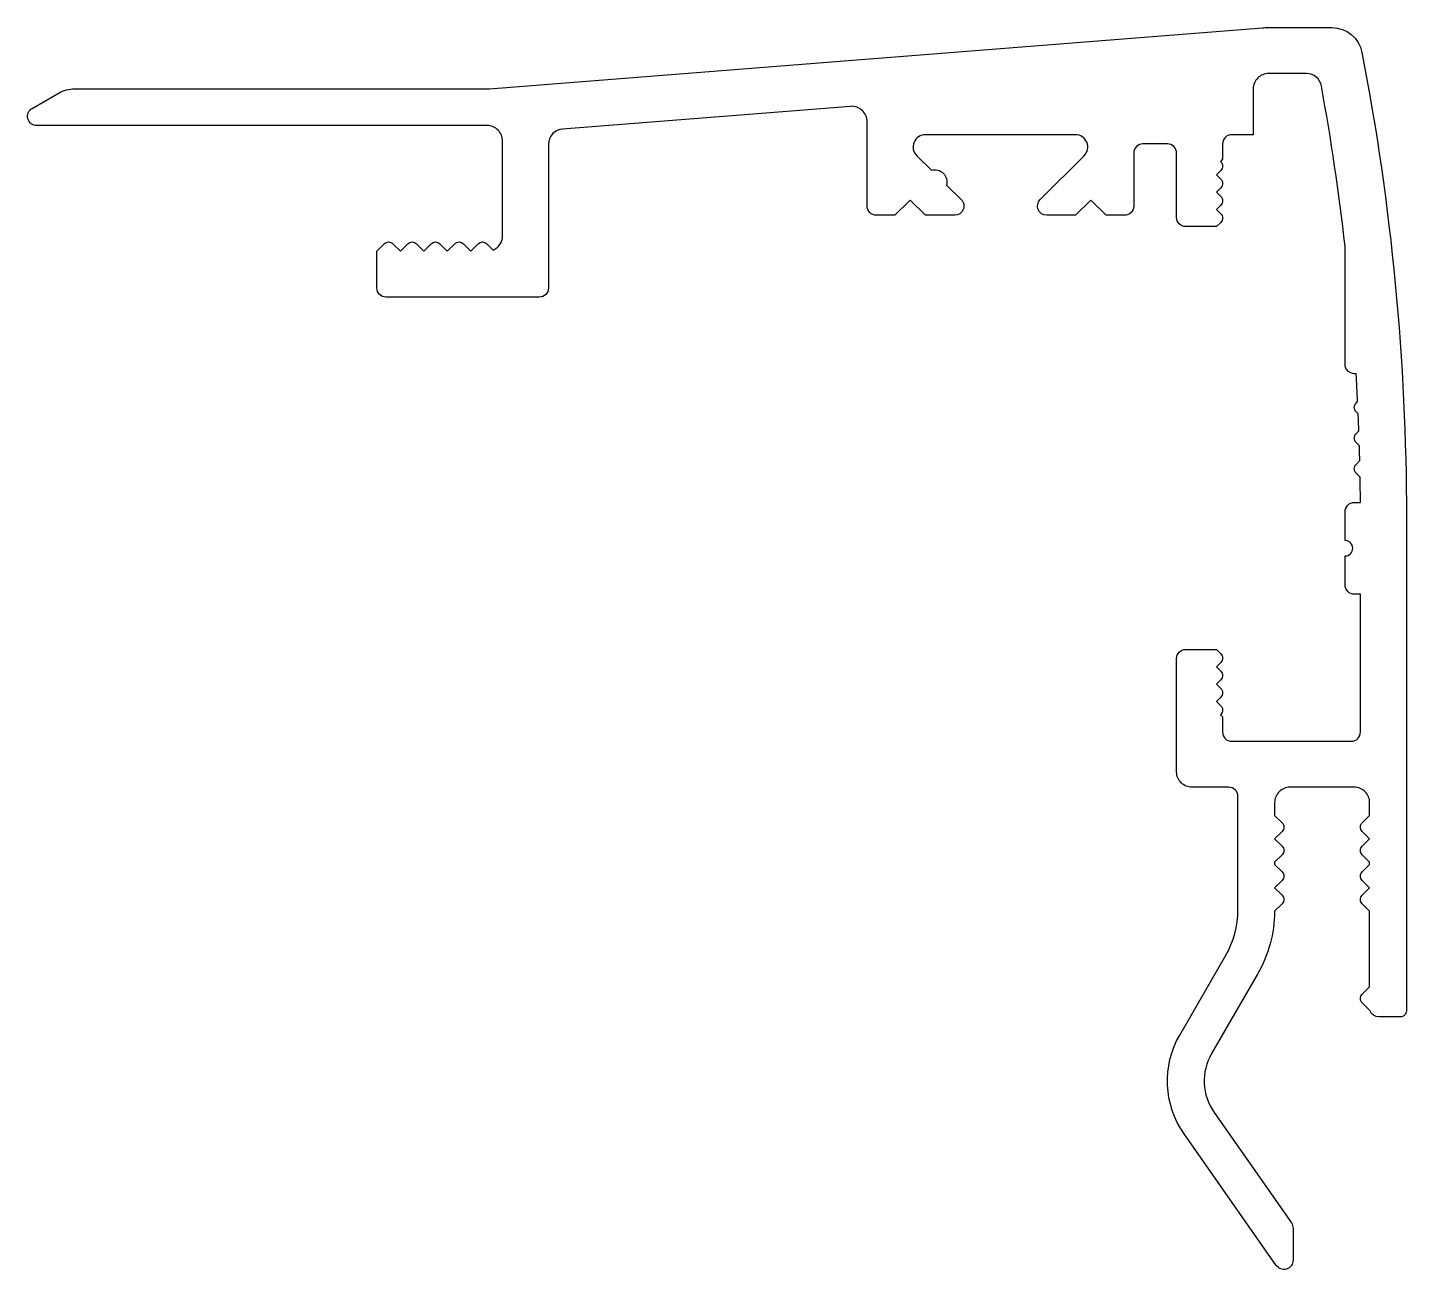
# Model space of a CAD drawing. Extents: x 935.4 to 980.4, y -22.6 to 17.9.
import ezdxf

# ---------------------------------------------------------------- set-up
doc = ezdxf.new("R2010")
doc.units = 0
doc.header["$LTSCALE"] = 15
doc.layers.get('0').update_dxf_attribs({"linetype": 'CONTINUOUS'})

msp = doc.modelspace()

# ---------------------------------------------------------------- linework, layer by layer
at = {"color": 0}
msp.add_lwpolyline([(978.79, 4.38, -0.414214), (978.79, 4.663), (978.882, 4.755, 0.001768), (978.86, 5.31), (978.79, 5.38, -0.414214), (978.79, 5.663), (978.842, 5.715, 0.002892), (978.793, 6.622), (978.733, 6.622, -0.414214), (978.433, 6.922), (978.433, 10.777, 0.016854), (977.66, 16.011, 0.362328), (977.168, 16.422), (975.933, 16.422, 0.414214), (975.433, 15.922), (975.433, 14.422), (974.733, 14.422, 0.414214), (974.433, 14.122), (974.433, 13.622), (974.365, 13.553), (974.375, 13.543, -0.414214), (974.375, 13.26), (974.233, 13.119), (974.375, 12.977, -0.414214), (974.375, 12.694), (974.233, 12.553), (974.375, 12.411, -0.414214), (974.375, 12.129), (974.233, 11.987), (974.375, 11.846, -0.414214), (974.375, 11.563), (974.233, 11.422), (973.233, 11.422, -0.414214), (972.933, 11.722), (972.933, 13.822, 0.414214), (972.633, 14.122), (971.833, 14.122, 0.414214), (971.533, 13.822), (971.533, 12.092, -0.414214), (971.233, 11.792), (970.633, 11.792), (970.133, 12.292), (969.633, 11.792), (968.693, 11.792, -0.668179), (968.481, 12.304), (969.916, 13.739, 0.668179), (969.633, 14.422), (964.733, 14.422, 0.668179), (964.45, 13.739), (964.93, 13.265, -0.57735), (965.424, 12.779), (965.904, 12.305, -0.670673), (965.693, 11.792), (964.733, 11.792), (964.233, 12.292), (963.733, 11.792), (963.133, 11.792, -0.414214), (962.833, 12.092), (962.833, 14.851, 0.43747), (962.294, 15.35), (952.894, 14.608, 0.391334), (952.433, 14.109), (952.433, 9.422, -0.414214), (952.133, 9.122), (947.133, 9.122, -0.414214), (946.833, 9.422), (946.833, 10.622), (947.075, 10.863, -0.414214), (947.357, 10.863), (947.599, 10.622), (947.84, 10.863, -0.414214), (948.123, 10.863), (948.365, 10.622), (948.606, 10.863, -0.414214), (948.889, 10.863), (949.13, 10.622), (949.372, 10.863, -0.414214), (949.655, 10.863), (949.896, 10.622), (950.137, 10.863, -0.414214), (950.42, 10.863), (950.624, 10.659, 0.303754), (950.933, 11.122), (950.933, 14.222, 0.414214), (950.433, 14.722), (935.733, 14.722, -0.767344), (935.583, 15.281), (936.46, 15.788, -0.131655), (936.96, 15.922), (950.433, 15.922, 0.019688), (950.512, 15.925), (975.74, 17.915, -0.019688), (975.898, 17.922), (977.998, 17.922, -0.359342), (978.98, 17.111, -0.047762), (980.433, 1.932), (980.433, -14.178, -0.414214), (980.233, -14.378), (979.533, -14.378, -0.317837), (979.25, -14.178), (978.992, -13.92, -0.414214), (978.992, -13.637), (979.233, -13.396), (979.233, -10.927), (978.992, -10.686, -0.414214), (978.992, -10.403), (979.233, -10.161), (978.992, -9.92, -0.414214), (978.992, -9.637), (979.233, -9.396), (979.233, -9.327), (978.992, -9.086, -0.414214), (978.992, -8.803), (979.233, -8.561), (978.992, -8.32, -0.414214), (978.992, -8.037), (979.233, -7.796), (979.233, -7.378, 0.414214), (978.733, -6.878), (976.633, -6.878, 0.414214), (976.133, -7.378), (976.133, -7.796), (976.375, -8.037, -0.414214), (976.375, -8.32), (976.133, -8.561), (976.375, -8.803, -0.414214), (976.375, -9.086), (976.133, -9.327), (976.133, -9.396), (976.375, -9.637, -0.414214), (976.375, -9.92), (976.133, -10.161), (976.375, -10.403, -0.414214), (976.375, -10.686), (976.133, -10.927, -0.128698), (975.571, -12.978), (974.074, -15.57, 0.291473), (974.159, -17.502), (976.679, -21.102, -0.153915), (976.733, -21.274), (976.733, -22.32, -0.73323), (976.187, -22.492), (973.176, -18.191, -0.291473), (973.035, -14.97), (974.531, -12.378, 0.131652), (974.933, -10.878), (974.933, -7.178, 0.414214), (974.633, -6.878), (973.433, -6.878, -0.414214), (972.933, -6.378), (972.933, -2.678, -0.414214), (973.233, -2.378), (974.233, -2.378), (974.375, -2.52, -0.414214), (974.375, -2.803), (974.233, -2.944), (974.375, -3.086, -0.414214), (974.375, -3.368), (974.233, -3.51), (974.375, -3.651, -0.414214), (974.375, -3.934), (974.233, -4.076), (974.375, -4.217, -0.414214), (974.375, -4.5), (974.365, -4.51), (974.433, -4.578), (974.433, -5.078, 0.414214), (974.733, -5.378), (978.633, -5.378, 0.414214), (978.933, -5.078), (978.933, -0.578), (978.733, -0.578, -0.414214), (978.433, -0.278), (978.433, 0.672, 1), (978.433, 1.172), (978.433, 2.122, -0.414214), (978.733, 2.422), (978.932, 2.422, 0.002633), (978.922, 3.248), (978.79, 3.38, -0.414214), (978.79, 3.663), (978.911, 3.784, 0.001555), (978.898, 4.272)], format="xyb", close=True, dxfattribs=at)

doc.saveas('drawing.dxf')
